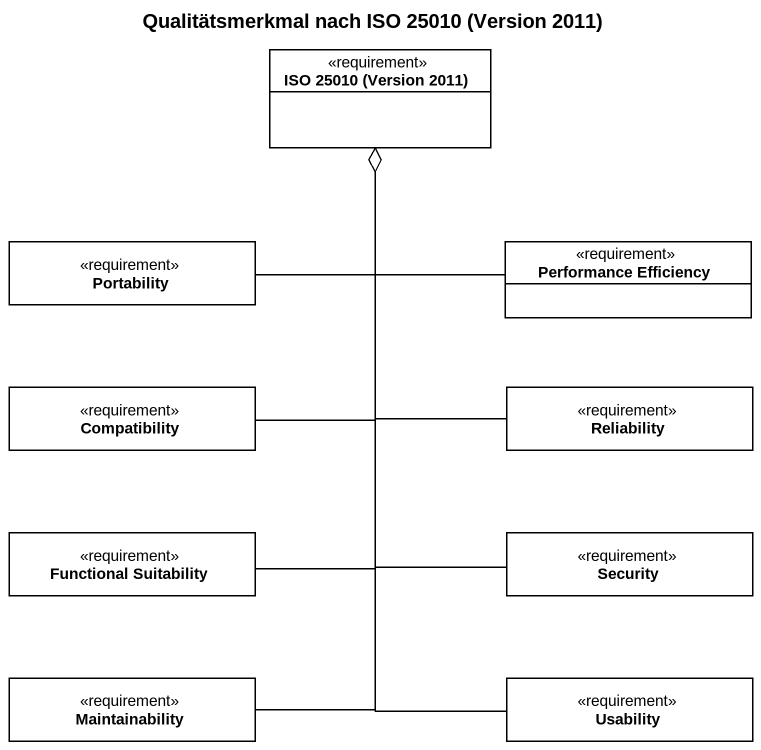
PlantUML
@startuml
title Qualitätsmerkmal nach ISO 25010 (Version 2011)
hide circle
hide empty members
class "ISO 25010 (Version 2011)" as ISO_25010_Version_2011 <<requirement>> #FFFFFF
class Portability <<requirement>> #FFFFFF
class "Performance Efficiency" as Performance_Efficiency <<requirement>> #FFFFFF
class Compatibility <<requirement>> #FFFFFF
class Reliability <<requirement>> #FFFFFF
class "Functional Suitability" as Functional_Suitability <<requirement>> #FFFFFF
class Security <<requirement>> #FFFFFF
class Maintainability <<requirement>> #FFFFFF
class Usability <<requirement>> #FFFFFF
Portability -up-o ISO_25010_Version_2011
Performance_Efficiency -up-o ISO_25010_Version_2011
Compatibility -up-o ISO_25010_Version_2011
Reliability -up-o ISO_25010_Version_2011
Functional_Suitability -up-o ISO_25010_Version_2011
Security -up-o ISO_25010_Version_2011
Maintainability -up-o ISO_25010_Version_2011
Usability -up-o ISO_25010_Version_2011
@enduml
